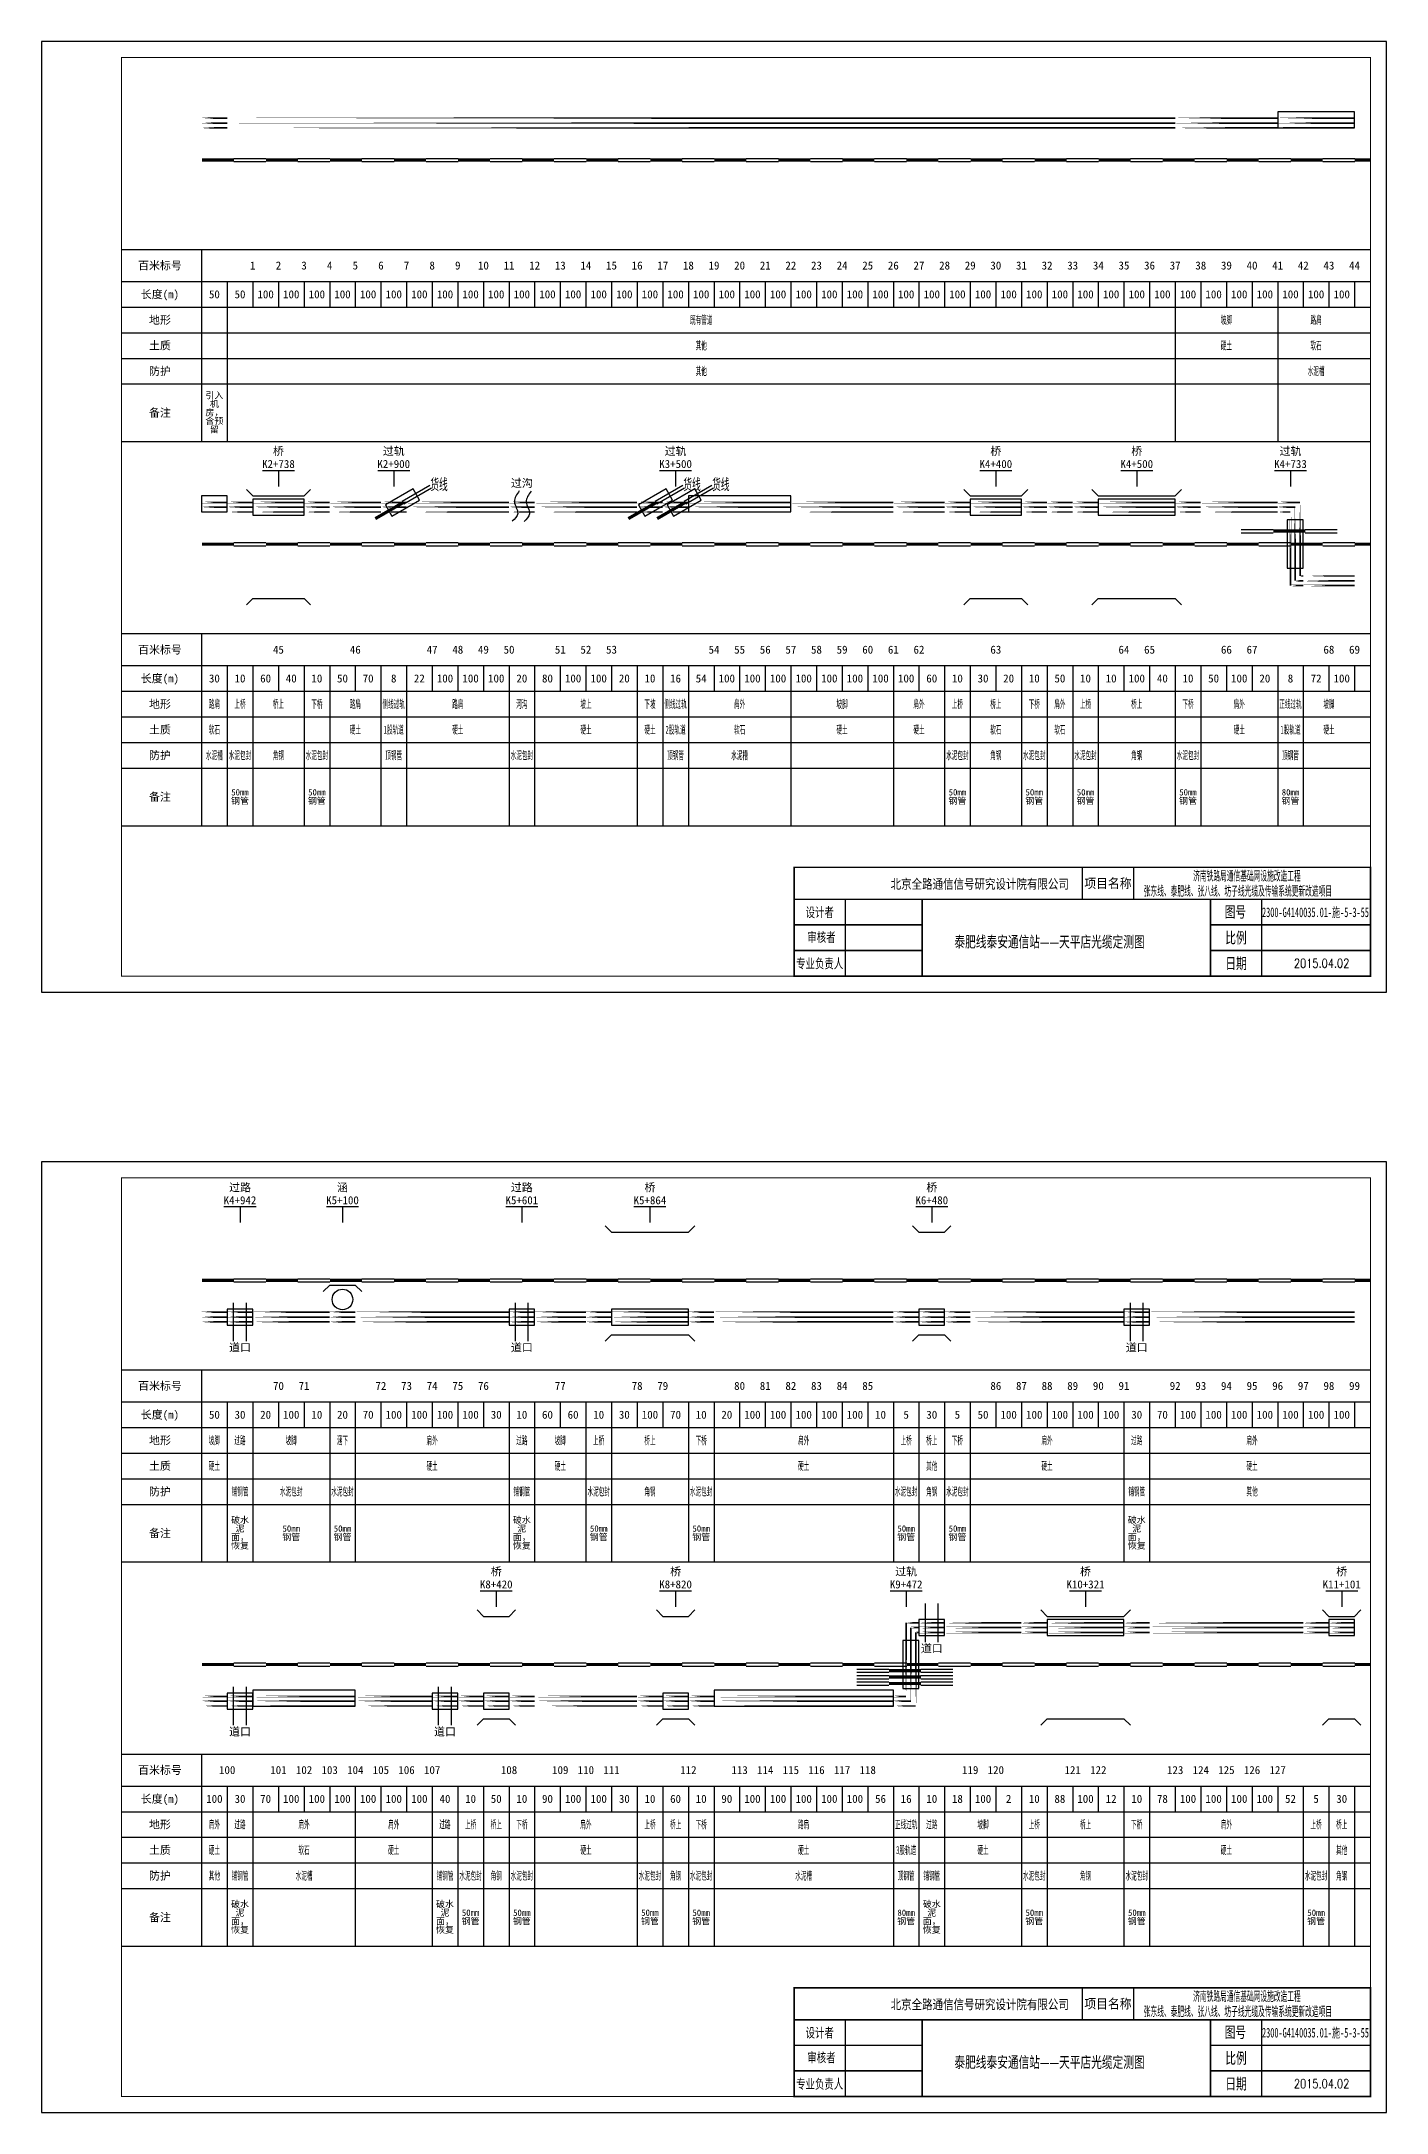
# Model space of a CAD drawing. Header units: millimetres. Extents: x -25 to 395, y -992 to 5.
# Drawn here: x -25 to 395, y -642 to 5 of the extents above; entities that cross this region are included whole.
import ezdxf
from ezdxf.enums import TextEntityAlignment as Align

# ---------------------------------------------------------------- set-up
doc = ezdxf.new("R2010")
doc.units = ezdxf.units.MM
doc.layers.add('TABLE', color=7, linetype='Continuous')
doc.styles.add('H', font='SimSun.ttf', dxfattribs={"width": 0.9, "height": 300})
doc.styles.add('ROMANC', font='romanc.shx', dxfattribs={"width": 0.8, "bigfont": 'hztxt.shx'})
doc.styles.add('RT_TABLE', font='ROMANS.shx', dxfattribs={"width": 0.5, "bigfont": 'HZFS1.shx'})
doc.styles.get("Standard").update_dxf_attribs({"font": 'NSimSun.ttf'})
doc.styles.add('宋体', font='SimSun.ttf')

# ---------------------------------------------------------------- blocks, each defined once
blk = doc.blocks.new('railway')
at = {"layer": 'TABLE'}
for p, q in [((10.09, 0.47), (20.09, 0.47)), ((30.09, 0.47), (40.09, 0.47)), ((50.09, 0.47), (60.09, 0.47)), ((70.09, 0.47), (80.09, 0.47)), ((90.09, 0.47), (100.09, 0.47)), ((110.09, 0.47), (120.09, 0.47)), ((130.09, 0.47), (140.09, 0.47)), ((150.09, 0.47), (160.09, 0.47)), ((170.09, 0.47), (180.09, 0.47)), ((190.09, 0.47), (200.09, 0.47)), ((210.09, 0.47), (220.09, 0.47)), ((230.09, 0.47), (240.09, 0.47)), ((250.09, 0.47), (260.09, 0.47)), ((270.09, 0.47), (280.09, 0.47)), ((290.09, 0.47), (300.09, 0.47)), ((310.09, 0.47), (320.09, 0.47)), ((330.09, 0.47), (340.09, 0.47)), ((350.09, 0.47), (360.09, 0.47)), ((10.09, -0.53), (20.09, -0.53)), ((30.09, -0.53), (40.09, -0.53)), ((50.09, -0.53), (60.09, -0.53)), ((70.09, -0.53), (80.09, -0.53)), ((90.09, -0.53), (100.09, -0.53)), ((110.09, -0.53), (120.09, -0.53)), ((130.09, -0.53), (140.09, -0.53)), ((150.09, -0.53), (160.09, -0.53)), ((170.09, -0.53), (180.09, -0.53)), ((190.09, -0.53), (200.09, -0.53)), ((210.09, -0.53), (220.09, -0.53)), ((230.09, -0.53), (240.09, -0.53)), ((250.09, -0.53), (260.09, -0.53)), ((270.09, -0.53), (280.09, -0.53)), ((290.09, -0.53), (300.09, -0.53)), ((310.09, -0.53), (320.09, -0.53)), ((330.09, -0.53), (340.09, -0.53)), ((350.09, -0.53), (360.09, -0.53))]:
    blk.add_line(p, q, dxfattribs=at)
at = {"layer": 'TABLE', "const_width": 1}
for points in [[(0.09, -0.03), (10.09, -0.03)], [(20.09, -0.03), (30.09, -0.03)], [(40.09, -0.03), (50.09, -0.03)], [(60.09, -0.03), (70.09, -0.03)], [(80.09, -0.03), (90.09, -0.03)], [(100.09, -0.03), (110.09, -0.03)], [(120.09, -0.03), (130.09, -0.03)], [(140.09, -0.03), (150.09, -0.03)], [(160.09, -0.03), (170.09, -0.03)], [(180.09, -0.03), (190.09, -0.03)], [(200.09, -0.03), (210.09, -0.03)], [(220.09, -0.03), (230.09, -0.03)], [(240.09, -0.03), (250.09, -0.03)], [(260.09, -0.03), (270.09, -0.03)], [(280.09, -0.03), (290.09, -0.03)], [(300.09, -0.03), (310.09, -0.03)], [(320.09, -0.03), (330.09, -0.03)], [(340.09, -0.03), (350.09, -0.03)], [(360.09, -0.03), (365.09, -0.03)]]:
    blk.add_lwpolyline(points, dxfattribs=at)
blk = doc.blocks.new('my_sign')
for p, q in [((27.33, 16.56), (27.33, 6.56)), ((43.33, 16.56), (43.33, 6.56)), ((43.33, 16.56), (43.33, 6.56)), ((-22.67, 6.56), (-62.67, 6.56)), ((117.33, 6.56), (-62.67, 6.56)), ((-62.67, 6.56), (-62.67, -17.44)), ((-22.67, 6.56), (-62.67, 6.56)), ((67.33, 6.56), (67.33, -17.44)), ((117.33, 6.56), (117.33, -17.44)), ((117.33, -17.44), (-62.67, -17.44))]:
    blk.add_line(p, q)
at = {"const_width": 0.5}
for points in [[(-62.67, 16.56), (117.33, 16.56), (117.33, 6.56), (-62.67, 6.56)], [(-62.67, 6.56), (117.33, 6.56), (117.33, -17.44), (-62.67, -17.44)]]:
    blk.add_lwpolyline(points, close=True, dxfattribs=at)
for points in [[(-46.67, 6.56), (-46.67, -17.44)], [(-22.67, 6.56), (-22.67, -17.44)], [(-22.67, 6.56), (-22.67, -17.44)], [(67.33, 6.56), (67.33, -17.44)], [(67.33, 6.56), (117.33, 6.56)], [(67.33, 6.56), (117.33, 6.56)], [(83.33, 6.56), (83.33, -17.44)], [(117.33, 6.56), (117.33, -17.44)], [(-62.67, -1.44), (-22.67, -1.44)], [(67.33, -1.44), (117.33, -1.44)], [(-62.67, -9.44), (-22.67, -9.44)], [(67.33, -9.44), (117.33, -9.44)], [(-62.67, -17.44), (117.33, -17.44)], [(-62.67, -17.44), (13.33, -17.44)], [(-62.67, -17.44), (117.33, -17.44)]]:
    blk.add_lwpolyline(points, dxfattribs=at)
for s, height, style, width, p in [('北京全路通信信号研究设计院有限公司', 3, 'H', 0.8, (-4.69, 11.36)), ('项目名称', 3, 'H', 0.9, (35.33, 11.56)), ('图号', 3.5, '宋体', 0.7, (75.13, 2.66)), ('比例', 3.5, '宋体', 0.7, (75.33, -5.44)), ('日期', 3.5, '宋体', 0.7, (75.33, -13.44))]:
    blk.add_text(s, height=height, dxfattribs=dict(style=style, width=width)).set_placement(p, align=Align.MIDDLE_CENTER)
at = {"style": '宋体', "width": 0.7}
for s, p in [('设计者', (-54.67, 2.56)), ('审核者', (-54.12, -5.17)), ('专业负责人', (-54.67, -13.44))]:
    blk.add_text(s, height=3, dxfattribs=at).set_placement(p, align=Align.MIDDLE)
at = {"width": 0.5}
blk.add_attdef('PROGRAM_NAME_001', text='', height=3, dxfattribs=at).set_placement((78.74, 13.98), align=Align.MIDDLE)
blk.add_attdef('PROGRAM_NAME2_001', (46.52, 7.7), '', height=3, dxfattribs=at)
at = {"color": 0, "width": 0.6}
blk.add_attdef('TUHAO_001', (83.45, 1.01), '', height=3, dxfattribs=at)
at = {"style": '宋体', "width": 0.7}
blk.add_attdef('TUNAME_001', text='', height=3.5, dxfattribs=at).set_placement((17.1, -6.69), align=Align.MIDDLE_CENTER)
at = {"style": 'ROMANC', "width": 0.8}
blk.add_attdef('RIQI_001', (93.41, -14.81), '', height=2.8, dxfattribs=at)
blk = doc.blocks.new('cxguogui')
at = {"layer": 'TABLE'}
for p, q in [((2.66, 1.87), (11.32, 6.87)), ((3.16, 1), (11.82, 6))]:
    blk.add_line(p, q, dxfattribs=at)
at = {"layer": 'TABLE', "const_width": 1}
blk.add_lwpolyline([(-5.75, -3.57), (2.91, 1.43)], dxfattribs=at)
at = {"layer": 'TABLE'}
blk.add_lwpolyline([(-0.62, -2.77), (8.04, 2.23), (6.04, 5.69), (-2.62, 0.69)], close=True, dxfattribs=at)
at = {"layer": 'TABLE', "insert": (14.15, 6.98), "char_height": 4, "width": 10, "attachment_point": 5, "style": 'RT_TABLE'}
blk.add_mtext('货线', dxfattribs=at)
blk = doc.blocks.new('guogou')
at = {"color": 0}
for points in [[(-0.79, 5.11), (-2.32, 1.71), (-1.3, -1.95), (-3, -4.41)], [(2.92, 5.01), (1.38, 1.62), (2.4, -2.04), (0.7, -4.5)]]:
    blk.add_spline(points, degree=3, dxfattribs=at)
blk = doc.blocks.new('zxguogui')
at = {"layer": 'TABLE'}
for p, q in [((-15.4, 0.54), (-5.4, 0.54)), ((4.6, 0.54), (14.6, 0.54)), ((-15.4, -0.46), (-5.4, -0.46)), ((4.6, -0.46), (14.6, -0.46))]:
    blk.add_line(p, q, dxfattribs=at)
at = {"layer": 'TABLE', "const_width": 1}
blk.add_lwpolyline([(-5.4, 0.04), (4.6, 0.04)], dxfattribs=at)

msp = doc.modelspace()

# ---------------------------------------------------------------- linework, layer by layer
for p, q in [((0, -60), (390, -60)), ((25, -60), (25, -120)), ((0, -70), (390, -70)), ((33, -70), (33, -120)), ((41, -70), (41, -78)), ((49, -70), (49, -78)), ((57, -70), (57, -78)), ((65, -70), (65, -78)), ((73, -70), (73, -78)), ((81, -70), (81, -78)), ((89, -70), (89, -78)), ((97, -70), (97, -78)), ((105, -70), (105, -78)), ((113, -70), (113, -78)), ((121, -70), (121, -78)), ((129, -70), (129, -78)), ((137, -70), (137, -78)), ((145, -70), (145, -78)), ((153, -70), (153, -78)), ((161, -70), (161, -78)), ((169, -70), (169, -78)), ((177, -70), (177, -78)), ((185, -70), (185, -78)), ((193, -70), (193, -78)), ((201, -70), (201, -78)), ((209, -70), (209, -78)), ((217, -70), (217, -78)), ((225, -70), (225, -78)), ((233, -70), (233, -78)), ((241, -70), (241, -78)), ((249, -70), (249, -78)), ((257, -70), (257, -78)), ((265, -70), (265, -78)), ((273, -70), (273, -78)), ((281, -70), (281, -78)), ((289, -70), (289, -78)), ((297, -70), (297, -78)), ((305, -70), (305, -78)), ((313, -70), (313, -78)), ((321, -70), (321, -78)), ((329, -70), (329, -78)), ((329, -70), (329, -120)), ((337, -70), (337, -78)), ((345, -70), (345, -78)), ((353, -70), (353, -78)), ((361, -70), (361, -78)), ((361, -70), (361, -120)), ((369, -70), (369, -78)), ((377, -70), (377, -78)), ((385, -70), (385, -78)), ((0, -78), (390, -78)), ((0, -86), (390, -86)), ((0, -94), (390, -94)), ((0, -102), (390, -102)), ((0, -120), (390, -120)), ((44, -129), (49, -129)), ((49, -129), (49, -134)), ((49, -129), (54, -129)), ((80, -129), (85, -129)), ((85, -129), (85, -134)), ((85, -129), (90, -129)), ((168, -129), (173, -129)), ((173, -129), (173, -134)), ((173, -129), (178, -129)), ((268, -129), (273, -129)), ((273, -129), (273, -134)), ((273, -129), (278, -129)), ((312, -129), (317, -129)), ((317, -129), (317, -134)), ((317, -129), (322, -129)), ((360, -129), (365, -129)), ((365, -129), (365, -134)), ((365, -129), (370, -129)), ((39, -135), (41, -137)), ((57, -137), (59, -135)), ((263, -135), (265, -137)), ((281, -137), (283, -135)), ((303, -135), (305, -137)), ((329, -137), (331, -135)), ((41, -137), (57, -137)), ((265, -137), (281, -137)), ((305, -137), (329, -137)), ((39, -171), (41, -169)), ((41, -169), (57, -169)), ((57, -169), (59, -171)), ((263, -171), (265, -169)), ((265, -169), (281, -169)), ((281, -169), (283, -171)), ((303, -171), (305, -169)), ((305, -169), (329, -169)), ((329, -169), (331, -171)), ((0, -180), (390, -180)), ((25, -180), (25, -240)), ((0, -190), (390, -190)), ((33, -190), (33, -240)), ((41, -190), (41, -240)), ((49, -190), (49, -198)), ((57, -190), (57, -240)), ((65, -190), (65, -240)), ((73, -190), (73, -198)), ((81, -190), (81, -240)), ((89, -190), (89, -240)), ((97, -190), (97, -198)), ((105, -190), (105, -198)), ((113, -190), (113, -198)), ((121, -190), (121, -198)), ((121, -190), (121, -240)), ((129, -190), (129, -240)), ((137, -190), (137, -198)), ((145, -190), (145, -198)), ((153, -190), (153, -198)), ((161, -190), (161, -240)), ((169, -190), (169, -240)), ((177, -190), (177, -240)), ((185, -190), (185, -198)), ((193, -190), (193, -198)), ((201, -190), (201, -198)), ((209, -190), (209, -198)), ((209, -190), (209, -240)), ((217, -190), (217, -198)), ((225, -190), (225, -198)), ((233, -190), (233, -198)), ((241, -190), (241, -198)), ((241, -190), (241, -240)), ((249, -190), (249, -198)), ((257, -190), (257, -240)), ((265, -190), (265, -240)), ((273, -190), (273, -198)), ((281, -190), (281, -240)), ((289, -190), (289, -240)), ((297, -190), (297, -240)), ((305, -190), (305, -240)), ((313, -190), (313, -198)), ((321, -190), (321, -198)), ((329, -190), (329, -240)), ((337, -190), (337, -240)), ((345, -190), (345, -198)), ((353, -190), (353, -198)), ((361, -190), (361, -240)), ((369, -190), (369, -240)), ((377, -190), (377, -198)), ((385, -190), (385, -198)), ((0, -198), (390, -198)), ((0, -206), (390, -206)), ((0, -214), (390, -214)), ((0, -222), (390, -222)), ((0, -240), (390, -240)), ((32, -359), (37, -359)), ((37, -359), (37, -364)), ((37, -359), (42, -359)), ((64, -359), (69, -359)), ((69, -359), (69, -364)), ((69, -359), (74, -359)), ((120, -359), (125, -359)), ((125, -359), (125, -364)), ((125, -359), (130, -359)), ((160, -359), (165, -359)), ((165, -359), (165, -364)), ((165, -359), (170, -359)), ((248, -359), (253, -359)), ((253, -359), (253, -364)), ((253, -359), (258, -359)), ((151, -365), (153, -367)), ((153, -367), (177, -367)), ((177, -367), (179, -365)), ((247, -365), (249, -367)), ((249, -367), (257, -367)), ((257, -367), (259, -365)), ((63, -385.5), (65, -383.5)), ((65, -383.5), (73, -383.5)), ((73, -383.5), (75, -385.5)), ((35, -401), (35, -389)), ((39, -401), (39, -389)), ((123, -401), (123, -389)), ((127, -401), (127, -389)), ((315, -401), (315, -389)), ((319, -401), (319, -389)), ((151, -401), (153, -399)), ((153, -399), (177, -399)), ((177, -399), (179, -401)), ((247, -401), (249, -399)), ((249, -399), (257, -399)), ((257, -399), (259, -401)), ((0, -410), (390, -410)), ((25, -410), (25, -470)), ((0, -420), (390, -420)), ((33, -420), (33, -470)), ((41, -420), (41, -470)), ((49, -420), (49, -428)), ((57, -420), (57, -428)), ((65, -420), (65, -470)), ((73, -420), (73, -470)), ((81, -420), (81, -428)), ((89, -420), (89, -428)), ((97, -420), (97, -428)), ((105, -420), (105, -428)), ((113, -420), (113, -428)), ((121, -420), (121, -470)), ((129, -420), (129, -470)), ((137, -420), (137, -428)), ((145, -420), (145, -470)), ((153, -420), (153, -470)), ((161, -420), (161, -428)), ((169, -420), (169, -428)), ((177, -420), (177, -470)), ((185, -420), (185, -470)), ((193, -420), (193, -428)), ((201, -420), (201, -428)), ((209, -420), (209, -428)), ((217, -420), (217, -428)), ((225, -420), (225, -428)), ((233, -420), (233, -428)), ((241, -420), (241, -470)), ((249, -420), (249, -470)), ((257, -420), (257, -470)), ((265, -420), (265, -470)), ((273, -420), (273, -428)), ((281, -420), (281, -428)), ((289, -420), (289, -428)), ((297, -420), (297, -428)), ((305, -420), (305, -428)), ((313, -420), (313, -428)), ((313, -420), (313, -470)), ((321, -420), (321, -470)), ((329, -420), (329, -428)), ((337, -420), (337, -428)), ((345, -420), (345, -428)), ((353, -420), (353, -428)), ((361, -420), (361, -428)), ((369, -420), (369, -428)), ((377, -420), (377, -428)), ((385, -420), (385, -428)), ((0, -428), (390, -428)), ((0, -436), (390, -436)), ((0, -444), (390, -444)), ((0, -452), (390, -452)), ((0, -470), (390, -470)), ((111, -485), (113, -487)), ((112, -479), (117, -479)), ((117, -479), (117, -484)), ((117, -479), (122, -479)), ((121, -487), (123, -485)), ((167, -485), (169, -487)), ((168, -479), (173, -479)), ((173, -479), (173, -484)), ((173, -479), (178, -479)), ((177, -487), (179, -485)), ((240, -479), (245, -479)), ((245, -479), (245, -484)), ((245, -479), (250, -479)), ((251, -495), (251, -483)), ((255, -495), (255, -483)), ((287, -485), (289, -487)), ((296, -479), (301, -479)), ((301, -479), (301, -484)), ((301, -479), (306, -479)), ((313, -487), (315, -485)), ((375, -485), (377, -487)), ((376, -479), (381, -479)), ((381, -479), (381, -484)), ((381, -479), (386, -479)), ((385, -487), (387, -485)), ((113, -487), (121, -487)), ((169, -487), (177, -487)), ((289, -487), (313, -487)), ((377, -487), (385, -487)), ((35, -521), (35, -509)), ((39, -521), (39, -509)), ((99, -521), (99, -509)), ((103, -521), (103, -509)), ((111, -521), (113, -519)), ((113, -519), (121, -519)), ((121, -519), (123, -521)), ((167, -521), (169, -519)), ((169, -519), (177, -519)), ((177, -519), (179, -521)), ((287, -521), (289, -519)), ((289, -519), (313, -519)), ((313, -519), (315, -521)), ((375, -521), (377, -519)), ((377, -519), (385, -519)), ((385, -519), (387, -521)), ((0, -530), (390, -530)), ((25, -530), (25, -590)), ((0, -540), (390, -540)), ((33, -540), (33, -548)), ((33, -540), (33, -590)), ((41, -540), (41, -590)), ((49, -540), (49, -548)), ((57, -540), (57, -548)), ((65, -540), (65, -548)), ((73, -540), (73, -548)), ((73, -540), (73, -590)), ((81, -540), (81, -548)), ((89, -540), (89, -548)), ((97, -540), (97, -548)), ((97, -540), (97, -590)), ((105, -540), (105, -590)), ((113, -540), (113, -590)), ((121, -540), (121, -548)), ((121, -540), (121, -590)), ((129, -540), (129, -590)), ((137, -540), (137, -548)), ((145, -540), (145, -548)), ((153, -540), (153, -548)), ((161, -540), (161, -590)), ((169, -540), (169, -590)), ((177, -540), (177, -548)), ((177, -540), (177, -590)), ((185, -540), (185, -590)), ((193, -540), (193, -548)), ((201, -540), (201, -548)), ((209, -540), (209, -548)), ((217, -540), (217, -548)), ((225, -540), (225, -548)), ((233, -540), (233, -548)), ((241, -540), (241, -590)), ((249, -540), (249, -590)), ((257, -540), (257, -590)), ((265, -540), (265, -548)), ((273, -540), (273, -548)), ((281, -540), (281, -590)), ((289, -540), (289, -590)), ((297, -540), (297, -548)), ((305, -540), (305, -548)), ((313, -540), (313, -590)), ((321, -540), (321, -590)), ((329, -540), (329, -548)), ((337, -540), (337, -548)), ((345, -540), (345, -548)), ((353, -540), (353, -548)), ((361, -540), (361, -548)), ((369, -540), (369, -590)), ((377, -540), (377, -590)), ((385, -540), (385, -590)), ((0, -548), (390, -548)), ((0, -556), (390, -556)), ((0, -564), (390, -564)), ((0, -572), (390, -572)), ((0, -590), (390, -590))]:
    msp.add_line(p, q)
for points in [[(-25, -292), (395, -292), (395, 5), (-25, 5)], [(361, -22), (385, -22), (385, -17), (361, -17)], [(25, -142), (33, -142), (33, -137), (25, -137)], [(41, -143), (57, -143), (57, -138), (41, -138)], [(177, -142), (209, -142), (209, -137), (177, -137)], [(265, -143), (281, -143), (281, -138), (265, -138)], [(305, -143), (329, -143), (329, -138), (305, -138)], [(364, -159.5), (369, -159.5), (369, -144.5), (364, -144.5)], [(-25, -642), (395, -642), (395, -345), (-25, -345)], [(33, -396), (41, -396), (41, -391), (33, -391)], [(121, -396), (129, -396), (129, -391), (121, -391)], [(153, -396), (177, -396), (177, -391), (153, -391)], [(249, -396), (257, -396), (257, -391), (249, -391)], [(313, -396), (321, -396), (321, -391), (313, -391)], [(249, -493), (257, -493), (257, -488), (249, -488)], [(289, -493), (313, -493), (313, -488), (289, -488)], [(377, -493), (385, -493), (385, -488), (377, -488)], [(244, -509.5), (249, -509.5), (249, -494.5), (244, -494.5)], [(33, -516), (41, -516), (41, -511), (33, -511)], [(41, -515), (73, -515), (73, -510), (41, -510)], [(97, -516), (105, -516), (105, -511), (97, -511)], [(113, -516), (121, -516), (121, -511), (113, -511)], [(169, -516), (177, -516), (177, -511), (169, -511)], [(185, -515), (241, -515), (241, -510), (185, -510)]]:
    msp.add_lwpolyline(points, close=True)
for points in [[(0, -287, 0.3, 0.3, 0), (390, -287, 0.3, 0.3, 0), (390, 0, 0.3, 0.3, 0), (0, 0, 0.3, 0.3, 0)], [(25, -19, 0.5, 0.5, 0), (33, -19, 0.5, 0.5, 0)], [(33, -19, 0.5, 0.5, 0), (329, -19, 0.5, 0.5, 0)], [(329, -19, 0.5, 0.5, 0), (361, -19, 0.5, 0.5, 0)], [(361, -19, 0.5, 0.5, 0), (385, -19, 0.5, 0.5, 0)], [(25, -20.5, 0.5, 0.5, 0), (33, -20.5, 0.5, 0.5, 0)], [(25, -22, 0.5, 0.5, 0), (33, -22, 0.5, 0.5, 0)], [(33, -20.5, 0.5, 0.5, 0), (329, -20.5, 0.5, 0.5, 0)], [(33, -22, 0.5, 0.5, 0), (329, -22, 0.5, 0.5, 0)], [(329, -20.5, 0.5, 0.5, 0), (361, -20.5, 0.5, 0.5, 0)], [(329, -22, 0.5, 0.5, 0), (361, -22, 0.5, 0.5, 0)], [(361, -20.5, 0.5, 0.5, 0), (385, -20.5, 0.5, 0.5, 0)], [(361, -22, 0.5, 0.5, 0), (385, -22, 0.5, 0.5, 0)], [(25, -139, 0.5, 0.5, 0), (33, -139, 0.5, 0.5, 0)], [(25, -140.5, 0.5, 0.5, 0), (33, -140.5, 0.5, 0.5, 0)], [(25, -142, 0.5, 0.5, 0), (33, -142, 0.5, 0.5, 0)], [(33, -139, 0.5, 0.5, 0), (41, -139, 0.5, 0.5, 0)], [(33, -140.5, 0.5, 0.5, 0), (41, -140.5, 0.5, 0.5, 0)], [(33, -142, 0.5, 0.5, 0), (41, -142, 0.5, 0.5, 0)], [(41, -139, 0.5, 0.5, 0), (57, -139, 0.5, 0.5, 0)], [(41, -140.5, 0.5, 0.5, 0), (57, -140.5, 0.5, 0.5, 0)], [(41, -142, 0.5, 0.5, 0), (57, -142, 0.5, 0.5, 0)], [(57, -139, 0.5, 0.5, 0), (65, -139, 0.5, 0.5, 0)], [(57, -140.5, 0.5, 0.5, 0), (65, -140.5, 0.5, 0.5, 0)], [(57, -142, 0.5, 0.5, 0), (65, -142, 0.5, 0.5, 0)], [(65, -139, 0.5, 0.5, 0), (81, -139, 0.5, 0.5, 0)], [(65, -140.5, 0.5, 0.5, 0), (81, -140.5, 0.5, 0.5, 0)], [(65, -142, 0.5, 0.5, 0), (81, -142, 0.5, 0.5, 0)], [(81, -139, 0.5, 0.5, 0), (89, -139, 0.5, 0.5, 0)], [(81, -140.5, 0.5, 0.5, 0), (89, -140.5, 0.5, 0.5, 0)], [(81, -142, 0.5, 0.5, 0), (89, -142, 0.5, 0.5, 0)], [(89, -139, 0.5, 0.5, 0), (121, -139, 0.5, 0.5, 0)], [(89, -140.5, 0.5, 0.5, 0), (121, -140.5, 0.5, 0.5, 0)], [(89, -142, 0.5, 0.5, 0), (121, -142, 0.5, 0.5, 0)], [(121, -139, 0.5, 0.5, 0), (129, -139, 0.5, 0.5, 0)], [(121, -140.5, 0.5, 0.5, 0), (129, -140.5, 0.5, 0.5, 0)], [(121, -142, 0.5, 0.5, 0), (129, -142, 0.5, 0.5, 0)], [(129, -139, 0.5, 0.5, 0), (161, -139, 0.5, 0.5, 0)], [(129, -140.5, 0.5, 0.5, 0), (161, -140.5, 0.5, 0.5, 0)], [(129, -142, 0.5, 0.5, 0), (161, -142, 0.5, 0.5, 0)], [(161, -139, 0.5, 0.5, 0), (169, -139, 0.5, 0.5, 0)], [(161, -140.5, 0.5, 0.5, 0), (169, -140.5, 0.5, 0.5, 0)], [(161, -142, 0.5, 0.5, 0), (169, -142, 0.5, 0.5, 0)], [(169, -139, 0.5, 0.5, 0), (177, -139, 0.5, 0.5, 0)], [(169, -140.5, 0.5, 0.5, 0), (177, -140.5, 0.5, 0.5, 0)], [(169, -142, 0.5, 0.5, 0), (177, -142, 0.5, 0.5, 0)], [(177, -139, 0.5, 0.5, 0), (209, -139, 0.5, 0.5, 0)], [(177, -140.5, 0.5, 0.5, 0), (209, -140.5, 0.5, 0.5, 0)], [(177, -142, 0.5, 0.5, 0), (209, -142, 0.5, 0.5, 0)], [(209, -139, 0.5, 0.5, 0), (241, -139, 0.5, 0.5, 0)], [(209, -140.5, 0.5, 0.5, 0), (241, -140.5, 0.5, 0.5, 0)], [(209, -142, 0.5, 0.5, 0), (241, -142, 0.5, 0.5, 0)], [(241, -139, 0.5, 0.5, 0), (257, -139, 0.5, 0.5, 0)], [(241, -140.5, 0.5, 0.5, 0), (257, -140.5, 0.5, 0.5, 0)], [(241, -142, 0.5, 0.5, 0), (257, -142, 0.5, 0.5, 0)], [(257, -139, 0.5, 0.5, 0), (265, -139, 0.5, 0.5, 0)], [(257, -140.5, 0.5, 0.5, 0), (265, -140.5, 0.5, 0.5, 0)], [(257, -142, 0.5, 0.5, 0), (265, -142, 0.5, 0.5, 0)], [(265, -139, 0.5, 0.5, 0), (281, -139, 0.5, 0.5, 0)], [(265, -140.5, 0.5, 0.5, 0), (281, -140.5, 0.5, 0.5, 0)], [(265, -142, 0.5, 0.5, 0), (281, -142, 0.5, 0.5, 0)], [(281, -139, 0.5, 0.5, 0), (289, -139, 0.5, 0.5, 0)], [(281, -140.5, 0.5, 0.5, 0), (289, -140.5, 0.5, 0.5, 0)], [(281, -142, 0.5, 0.5, 0), (289, -142, 0.5, 0.5, 0)], [(289, -139, 0.5, 0.5, 0), (297, -139, 0.5, 0.5, 0)], [(289, -140.5, 0.5, 0.5, 0), (297, -140.5, 0.5, 0.5, 0)], [(289, -142, 0.5, 0.5, 0), (297, -142, 0.5, 0.5, 0)], [(297, -139, 0.5, 0.5, 0), (305, -139, 0.5, 0.5, 0)], [(297, -140.5, 0.5, 0.5, 0), (305, -140.5, 0.5, 0.5, 0)], [(297, -142, 0.5, 0.5, 0), (305, -142, 0.5, 0.5, 0)], [(305, -139, 0.5, 0.5, 0), (329, -139, 0.5, 0.5, 0)], [(305, -140.5, 0.5, 0.5, 0), (329, -140.5, 0.5, 0.5, 0)], [(305, -142, 0.5, 0.5, 0), (329, -142, 0.5, 0.5, 0)], [(329, -139, 0.5, 0.5, 0), (337, -139, 0.5, 0.5, 0)], [(329, -140.5, 0.5, 0.5, 0), (337, -140.5, 0.5, 0.5, 0)], [(329, -142, 0.5, 0.5, 0), (337, -142, 0.5, 0.5, 0)], [(337, -139, 0.5, 0.5, 0), (361, -139, 0.5, 0.5, 0)], [(337, -140.5, 0.5, 0.5, 0), (361, -140.5, 0.5, 0.5, 0)], [(337, -142, 0.5, 0.5, 0), (361, -142, 0.5, 0.5, 0)], [(361, -139, 0.5, 0.5, 0), (368, -139, 0.5, 0.5, 0)], [(361, -140.5, 0.5, 0.5, 0), (366.5, -140.5, 0.5, 0.5, 0)], [(361, -142, 0.5, 0.5, 0), (365, -142, 0.5, 0.5, 0)], [(365, -142, 0.5, 0.5, 0), (365, -165, 0.5, 0.5, 0)], [(366.5, -140.5, 0.5, 0.5, 0), (366.5, -163.5, 0.5, 0.5, 0)], [(368, -139, 0.5, 0.5, 0), (368, -162, 0.5, 0.5, 0)], [(368, -162, 0.5, 0.5, 0), (369, -162, 0.5, 0.5, 0)], [(369, -162, 0.5, 0.5, 0), (385, -162, 0.5, 0.5, 0)], [(365, -165, 0.5, 0.5, 0), (369, -165, 0.5, 0.5, 0)], [(366.5, -163.5, 0.5, 0.5, 0), (369, -163.5, 0.5, 0.5, 0)], [(369, -163.5, 0.5, 0.5, 0), (385, -163.5, 0.5, 0.5, 0)], [(369, -165, 0.5, 0.5, 0), (385, -165, 0.5, 0.5, 0)], [(0, -637, 0.3, 0.3, 0), (390, -637, 0.3, 0.3, 0), (390, -350, 0.3, 0.3, 0), (0, -350, 0.3, 0.3, 0)], [(25, -392, 0.5, 0.5, 0), (33, -392, 0.5, 0.5, 0)], [(25, -393.5, 0.5, 0.5, 0), (33, -393.5, 0.5, 0.5, 0)], [(33, -392, 0.5, 0.5, 0), (41, -392, 0.5, 0.5, 0)], [(33, -393.5, 0.5, 0.5, 0), (41, -393.5, 0.5, 0.5, 0)], [(41, -392, 0.5, 0.5, 0), (65, -392, 0.5, 0.5, 0)], [(41, -393.5, 0.5, 0.5, 0), (65, -393.5, 0.5, 0.5, 0)], [(65, -392, 0.5, 0.5, 0), (73, -392, 0.5, 0.5, 0)], [(65, -393.5, 0.5, 0.5, 0), (73, -393.5, 0.5, 0.5, 0)], [(73, -392, 0.5, 0.5, 0), (121, -392, 0.5, 0.5, 0)], [(73, -393.5, 0.5, 0.5, 0), (121, -393.5, 0.5, 0.5, 0)], [(121, -392, 0.5, 0.5, 0), (129, -392, 0.5, 0.5, 0)], [(121, -393.5, 0.5, 0.5, 0), (129, -393.5, 0.5, 0.5, 0)], [(129, -392, 0.5, 0.5, 0), (145, -392, 0.5, 0.5, 0)], [(129, -393.5, 0.5, 0.5, 0), (145, -393.5, 0.5, 0.5, 0)], [(145, -392, 0.5, 0.5, 0), (153, -392, 0.5, 0.5, 0)], [(145, -393.5, 0.5, 0.5, 0), (153, -393.5, 0.5, 0.5, 0)], [(153, -392, 0.5, 0.5, 0), (177, -392, 0.5, 0.5, 0)], [(153, -393.5, 0.5, 0.5, 0), (177, -393.5, 0.5, 0.5, 0)], [(177, -392, 0.5, 0.5, 0), (185, -392, 0.5, 0.5, 0)], [(177, -393.5, 0.5, 0.5, 0), (185, -393.5, 0.5, 0.5, 0)], [(185, -392, 0.5, 0.5, 0), (241, -392, 0.5, 0.5, 0)], [(185, -393.5, 0.5, 0.5, 0), (241, -393.5, 0.5, 0.5, 0)], [(241, -392, 0.5, 0.5, 0), (249, -392, 0.5, 0.5, 0)], [(241, -393.5, 0.5, 0.5, 0), (249, -393.5, 0.5, 0.5, 0)], [(249, -392, 0.5, 0.5, 0), (257, -392, 0.5, 0.5, 0)], [(249, -393.5, 0.5, 0.5, 0), (257, -393.5, 0.5, 0.5, 0)], [(257, -392, 0.5, 0.5, 0), (265, -392, 0.5, 0.5, 0)], [(257, -393.5, 0.5, 0.5, 0), (265, -393.5, 0.5, 0.5, 0)], [(265, -392, 0.5, 0.5, 0), (313, -392, 0.5, 0.5, 0)], [(265, -393.5, 0.5, 0.5, 0), (313, -393.5, 0.5, 0.5, 0)], [(313, -392, 0.5, 0.5, 0), (321, -392, 0.5, 0.5, 0)], [(313, -393.5, 0.5, 0.5, 0), (321, -393.5, 0.5, 0.5, 0)], [(321, -392, 0.5, 0.5, 0), (385, -392, 0.5, 0.5, 0)], [(321, -393.5, 0.5, 0.5, 0), (385, -393.5, 0.5, 0.5, 0)], [(25, -395, 0.5, 0.5, 0), (33, -395, 0.5, 0.5, 0)], [(33, -395, 0.5, 0.5, 0), (41, -395, 0.5, 0.5, 0)], [(41, -395, 0.5, 0.5, 0), (65, -395, 0.5, 0.5, 0)], [(65, -395, 0.5, 0.5, 0), (73, -395, 0.5, 0.5, 0)], [(73, -395, 0.5, 0.5, 0), (121, -395, 0.5, 0.5, 0)], [(121, -395, 0.5, 0.5, 0), (129, -395, 0.5, 0.5, 0)], [(129, -395, 0.5, 0.5, 0), (145, -395, 0.5, 0.5, 0)], [(145, -395, 0.5, 0.5, 0), (153, -395, 0.5, 0.5, 0)], [(153, -395, 0.5, 0.5, 0), (177, -395, 0.5, 0.5, 0)], [(177, -395, 0.5, 0.5, 0), (185, -395, 0.5, 0.5, 0)], [(185, -395, 0.5, 0.5, 0), (241, -395, 0.5, 0.5, 0)], [(241, -395, 0.5, 0.5, 0), (249, -395, 0.5, 0.5, 0)], [(249, -395, 0.5, 0.5, 0), (257, -395, 0.5, 0.5, 0)], [(257, -395, 0.5, 0.5, 0), (265, -395, 0.5, 0.5, 0)], [(265, -395, 0.5, 0.5, 0), (313, -395, 0.5, 0.5, 0)], [(313, -395, 0.5, 0.5, 0), (321, -395, 0.5, 0.5, 0)], [(321, -395, 0.5, 0.5, 0), (385, -395, 0.5, 0.5, 0)], [(245, -512, 0.5, 0.5, 0), (245, -489, 0.5, 0.5, 0)], [(245, -489, 0.5, 0.5, 0), (249, -489, 0.5, 0.5, 0)], [(246.5, -513.5, 0.5, 0.5, 0), (246.5, -490.5, 0.5, 0.5, 0)], [(246.5, -490.5, 0.5, 0.5, 0), (249, -490.5, 0.5, 0.5, 0)], [(249, -489, 0.5, 0.5, 0), (257, -489, 0.5, 0.5, 0)], [(249, -490.5, 0.5, 0.5, 0), (257, -490.5, 0.5, 0.5, 0)], [(257, -489, 0.5, 0.5, 0), (281, -489, 0.5, 0.5, 0)], [(257, -490.5, 0.5, 0.5, 0), (281, -490.5, 0.5, 0.5, 0)], [(281, -489, 0.5, 0.5, 0), (289, -489, 0.5, 0.5, 0)], [(281, -490.5, 0.5, 0.5, 0), (289, -490.5, 0.5, 0.5, 0)], [(289, -489, 0.5, 0.5, 0), (313, -489, 0.5, 0.5, 0)], [(289, -490.5, 0.5, 0.5, 0), (313, -490.5, 0.5, 0.5, 0)], [(313, -489, 0.5, 0.5, 0), (321, -489, 0.5, 0.5, 0)], [(313, -490.5, 0.5, 0.5, 0), (321, -490.5, 0.5, 0.5, 0)], [(321, -489, 0.5, 0.5, 0), (369, -489, 0.5, 0.5, 0)], [(321, -490.5, 0.5, 0.5, 0), (369, -490.5, 0.5, 0.5, 0)], [(369, -489, 0.5, 0.5, 0), (377, -489, 0.5, 0.5, 0)], [(369, -490.5, 0.5, 0.5, 0), (377, -490.5, 0.5, 0.5, 0)], [(377, -489, 0.5, 0.5, 0), (385, -489, 0.5, 0.5, 0)], [(377, -490.5, 0.5, 0.5, 0), (385, -490.5, 0.5, 0.5, 0)], [(248, -515, 0.5, 0.5, 0), (248, -492, 0.5, 0.5, 0)], [(248, -492, 0.5, 0.5, 0), (249, -492, 0.5, 0.5, 0)], [(249, -492, 0.5, 0.5, 0), (257, -492, 0.5, 0.5, 0)], [(257, -492, 0.5, 0.5, 0), (281, -492, 0.5, 0.5, 0)], [(281, -492, 0.5, 0.5, 0), (289, -492, 0.5, 0.5, 0)], [(289, -492, 0.5, 0.5, 0), (313, -492, 0.5, 0.5, 0)], [(313, -492, 0.5, 0.5, 0), (321, -492, 0.5, 0.5, 0)], [(321, -492, 0.5, 0.5, 0), (369, -492, 0.5, 0.5, 0)], [(369, -492, 0.5, 0.5, 0), (377, -492, 0.5, 0.5, 0)], [(377, -492, 0.5, 0.5, 0), (385, -492, 0.5, 0.5, 0)], [(25, -512, 0.5, 0.5, 0), (33, -512, 0.5, 0.5, 0)], [(25, -513.5, 0.5, 0.5, 0), (33, -513.5, 0.5, 0.5, 0)], [(25, -515, 0.5, 0.5, 0), (33, -515, 0.5, 0.5, 0)], [(33, -512, 0.5, 0.5, 0), (41, -512, 0.5, 0.5, 0)], [(33, -513.5, 0.5, 0.5, 0), (41, -513.5, 0.5, 0.5, 0)], [(33, -515, 0.5, 0.5, 0), (41, -515, 0.5, 0.5, 0)], [(41, -512, 0.5, 0.5, 0), (73, -512, 0.5, 0.5, 0)], [(41, -513.5, 0.5, 0.5, 0), (73, -513.5, 0.5, 0.5, 0)], [(41, -515, 0.5, 0.5, 0), (73, -515, 0.5, 0.5, 0)], [(73, -512, 0.5, 0.5, 0), (97, -512, 0.5, 0.5, 0)], [(73, -513.5, 0.5, 0.5, 0), (97, -513.5, 0.5, 0.5, 0)], [(73, -515, 0.5, 0.5, 0), (97, -515, 0.5, 0.5, 0)], [(97, -512, 0.5, 0.5, 0), (105, -512, 0.5, 0.5, 0)], [(97, -513.5, 0.5, 0.5, 0), (105, -513.5, 0.5, 0.5, 0)], [(97, -515, 0.5, 0.5, 0), (105, -515, 0.5, 0.5, 0)], [(105, -512, 0.5, 0.5, 0), (113, -512, 0.5, 0.5, 0)], [(105, -513.5, 0.5, 0.5, 0), (113, -513.5, 0.5, 0.5, 0)], [(105, -515, 0.5, 0.5, 0), (113, -515, 0.5, 0.5, 0)], [(113, -512, 0.5, 0.5, 0), (121, -512, 0.5, 0.5, 0)], [(113, -513.5, 0.5, 0.5, 0), (121, -513.5, 0.5, 0.5, 0)], [(113, -515, 0.5, 0.5, 0), (121, -515, 0.5, 0.5, 0)], [(121, -512, 0.5, 0.5, 0), (129, -512, 0.5, 0.5, 0)], [(121, -513.5, 0.5, 0.5, 0), (129, -513.5, 0.5, 0.5, 0)], [(121, -515, 0.5, 0.5, 0), (129, -515, 0.5, 0.5, 0)], [(129, -512, 0.5, 0.5, 0), (161, -512, 0.5, 0.5, 0)], [(129, -513.5, 0.5, 0.5, 0), (161, -513.5, 0.5, 0.5, 0)], [(129, -515, 0.5, 0.5, 0), (161, -515, 0.5, 0.5, 0)], [(161, -512, 0.5, 0.5, 0), (169, -512, 0.5, 0.5, 0)], [(161, -513.5, 0.5, 0.5, 0), (169, -513.5, 0.5, 0.5, 0)], [(161, -515, 0.5, 0.5, 0), (169, -515, 0.5, 0.5, 0)], [(169, -512, 0.5, 0.5, 0), (177, -512, 0.5, 0.5, 0)], [(169, -513.5, 0.5, 0.5, 0), (177, -513.5, 0.5, 0.5, 0)], [(169, -515, 0.5, 0.5, 0), (177, -515, 0.5, 0.5, 0)], [(177, -512, 0.5, 0.5, 0), (185, -512, 0.5, 0.5, 0)], [(177, -513.5, 0.5, 0.5, 0), (185, -513.5, 0.5, 0.5, 0)], [(177, -515, 0.5, 0.5, 0), (185, -515, 0.5, 0.5, 0)], [(185, -512, 0.5, 0.5, 0), (241, -512, 0.5, 0.5, 0)], [(185, -513.5, 0.5, 0.5, 0), (241, -513.5, 0.5, 0.5, 0)], [(185, -515, 0.5, 0.5, 0), (241, -515, 0.5, 0.5, 0)], [(241, -512, 0.5, 0.5, 0), (245, -512, 0.5, 0.5, 0)], [(241, -513.5, 0.5, 0.5, 0), (246.5, -513.5, 0.5, 0.5, 0)], [(241, -515, 0.5, 0.5, 0), (248, -515, 0.5, 0.5, 0)]]:
    msp.add_lwpolyline(points, format="xyseb", close=True)
msp.add_circle((69, -388), 3.22)

# ---------------------------------------------------------------- block references
for name, p in [('railway', (25, -32)), ('cxguogui', (85, -140.5)), ('guogou', (125, -140.5)), ('cxguogui', (164, -140.5)), ('cxguogui', (173, -140.5)), ('zxguogui', (365, -148)), ('railway', (25, -152)), ('railway', (25, -382)), ('railway', (25, -502)), ('zxguogui', (245, -504)), ('zxguogui', (245, -506)), ('zxguogui', (245, -508))]:
    msp.add_blockref(name, p)
ref = msp.add_blockref('my_sign', (272.67, -269.56))
ref.add_attrib('PROGRAM_NAME2_001', '张东线、泰肥线、张八线、坊子线光缆及传输系统更新改造项目', (319.19, -261.86), dxfattribs={"height": 3, "width": 0.5})
ref.add_attrib('PROGRAM_NAME_001', '济南铁路局通信基础网设施改造工程', dxfattribs={"height": 3, "width": 0.5}).set_placement((351.4, -255.57), align=Align.MIDDLE)
ref.add_attrib('TUNAME_001', '泰肥线泰安通信站——天平店光缆定测图', dxfattribs={"height": 3.5, "style": '宋体', "width": 0.7}).set_placement((289.77, -276.25), align=Align.MIDDLE_CENTER)
ref.add_attrib('TUHAO_001', '2300-G4140035.01-施-5-3-55', (356.12, -268.54), dxfattribs={"height": 3, "width": 0.6})
ref.add_attrib('RIQI_001', '2015.04.02', (366.08, -284.37), dxfattribs={"height": 2.8, "style": 'ROMANC', "width": 0.8})
ref = msp.add_blockref('my_sign', (272.67, -619.56))
ref.add_attrib('PROGRAM_NAME2_001', '张东线、泰肥线、张八线、坊子线光缆及传输系统更新改造项目', (319.19, -611.86), dxfattribs={"height": 3, "width": 0.5})
ref.add_attrib('PROGRAM_NAME_001', '济南铁路局通信基础网设施改造工程', dxfattribs={"height": 3, "width": 0.5}).set_placement((351.4, -605.57), align=Align.MIDDLE)
ref.add_attrib('TUNAME_001', '泰肥线泰安通信站——天平店光缆定测图', dxfattribs={"height": 3.5, "style": '宋体', "width": 0.7}).set_placement((289.77, -626.25), align=Align.MIDDLE_CENTER)
ref.add_attrib('TUHAO_001', '2300-G4140035.01-施-5-3-55', (356.12, -618.54), dxfattribs={"height": 3, "width": 0.6})
ref.add_attrib('RIQI_001', '2015.04.02', (366.08, -634.37), dxfattribs={"height": 2.8, "style": 'ROMANC', "width": 0.8})

# ---------------------------------------------------------------- texts
for s, p in [('百米标号', (12, -65)), ('1', (41, -65)), ('2', (49, -65)), ('3', (57, -65)), ('4', (65, -65)), ('5', (73, -65)), ('6', (81, -65)), ('7', (89, -65)), ('8', (97, -65)), ('9', (105, -65)), ('10', (113, -65)), ('11', (121, -65)), ('12', (129, -65)), ('13', (137, -65)), ('14', (145, -65)), ('15', (153, -65)), ('16', (161, -65)), ('17', (169, -65)), ('18', (177, -65)), ('19', (185, -65)), ('20', (193, -65)), ('21', (201, -65)), ('22', (209, -65)), ('23', (217, -65)), ('24', (225, -65)), ('25', (233, -65)), ('26', (241, -65)), ('27', (249, -65)), ('28', (257, -65)), ('29', (265, -65)), ('30', (273, -65)), ('31', (281, -65)), ('32', (289, -65)), ('33', (297, -65)), ('34', (305, -65)), ('35', (313, -65)), ('36', (321, -65)), ('37', (329, -65)), ('38', (337, -65)), ('39', (345, -65)), ('40', (353, -65)), ('41', (361, -65)), ('42', (369, -65)), ('43', (377, -65)), ('44', (385, -65)), ('长度(m)', (12, -74)), ('50', (29, -74)), ('50', (37, -74)), ('100', (45, -74)), ('100', (53, -74)), ('100', (61, -74)), ('100', (69, -74)), ('100', (77, -74)), ('100', (85, -74)), ('100', (93, -74)), ('100', (101, -74)), ('100', (109, -74)), ('100', (117, -74)), ('100', (125, -74)), ('100', (133, -74)), ('100', (141, -74)), ('100', (149, -74)), ('100', (157, -74)), ('100', (165, -74)), ('100', (173, -74)), ('100', (181, -74)), ('100', (189, -74)), ('100', (197, -74)), ('100', (205, -74)), ('100', (213, -74)), ('100', (221, -74)), ('100', (229, -74)), ('100', (237, -74)), ('100', (245, -74)), ('100', (253, -74)), ('100', (261, -74)), ('100', (269, -74)), ('100', (277, -74)), ('100', (285, -74)), ('100', (293, -74)), ('100', (301, -74)), ('100', (309, -74)), ('100', (317, -74)), ('100', (325, -74)), ('100', (333, -74)), ('100', (341, -74)), ('100', (349, -74)), ('100', (357, -74)), ('100', (365, -74)), ('100', (373, -74)), ('100', (381, -74)), ('地形', (12, -82)), ('土质', (12, -90)), ('防护', (12, -98)), ('备注', (12, -111)), ('桥', (49, -123)), ('过轨', (85, -123)), ('过轨', (173, -123)), ('桥', (273, -123)), ('桥', (317, -123)), ('过轨', (365, -123)), ('K2+738', (49, -127)), ('K2+900', (85, -127)), ('K3+500', (173, -127)), ('K4+400', (273, -127)), ('K4+500', (317, -127)), ('K4+733', (365, -127)), ('过沟', (125, -133)), ('百米标号', (12, -185)), ('45', (49, -185)), ('46', (73, -185)), ('47', (97, -185)), ('48', (105, -185)), ('49', (113, -185)), ('50', (121, -185)), ('51', (137, -185)), ('52', (145, -185)), ('53', (153, -185)), ('54', (185, -185)), ('55', (193, -185)), ('56', (201, -185)), ('57', (209, -185)), ('58', (217, -185)), ('59', (225, -185)), ('60', (233, -185)), ('61', (241, -185)), ('62', (249, -185)), ('63', (273, -185)), ('64', (313, -185)), ('65', (321, -185)), ('66', (345, -185)), ('67', (353, -185)), ('68', (377, -185)), ('69', (385, -185)), ('长度(m)', (12, -194)), ('30', (29, -194)), ('10', (37, -194)), ('60', (45, -194)), ('40', (53, -194)), ('10', (61, -194)), ('50', (69, -194)), ('70', (77, -194)), ('8', (85, -194)), ('22', (93, -194)), ('100', (101, -194)), ('100', (109, -194)), ('100', (117, -194)), ('20', (125, -194)), ('80', (133, -194)), ('100', (141, -194)), ('100', (149, -194)), ('20', (157, -194)), ('10', (165, -194)), ('16', (173, -194)), ('54', (181, -194)), ('100', (189, -194)), ('100', (197, -194)), ('100', (205, -194)), ('100', (213, -194)), ('100', (221, -194)), ('100', (229, -194)), ('100', (237, -194)), ('100', (245, -194)), ('60', (253, -194)), ('10', (261, -194)), ('30', (269, -194)), ('20', (277, -194)), ('10', (285, -194)), ('50', (293, -194)), ('10', (301, -194)), ('10', (309, -194)), ('100', (317, -194)), ('40', (325, -194)), ('10', (333, -194)), ('50', (341, -194)), ('100', (349, -194)), ('20', (357, -194)), ('8', (365, -194)), ('72', (373, -194)), ('100', (381, -194)), ('地形', (12, -202)), ('土质', (12, -210)), ('防护', (12, -218)), ('备注', (12, -231)), ('K4+942', (37, -357)), ('过路', (37, -353)), ('K5+100', (69, -357)), ('涵', (69, -353)), ('K5+601', (125, -357)), ('过路', (125, -353)), ('K5+864', (165, -357)), ('桥', (165, -353)), ('K6+480', (253, -357)), ('桥', (253, -353)), ('道口', (37, -403)), ('道口', (125, -403)), ('道口', (317, -403)), ('百米标号', (12, -415)), ('70', (49, -415)), ('71', (57, -415)), ('72', (81, -415)), ('73', (89, -415)), ('74', (97, -415)), ('75', (105, -415)), ('76', (113, -415)), ('77', (137, -415)), ('78', (161, -415)), ('79', (169, -415)), ('80', (193, -415)), ('81', (201, -415)), ('82', (209, -415)), ('83', (217, -415)), ('84', (225, -415)), ('85', (233, -415)), ('86', (273, -415)), ('87', (281, -415)), ('88', (289, -415)), ('89', (297, -415)), ('90', (305, -415)), ('91', (313, -415)), ('92', (329, -415)), ('93', (337, -415)), ('94', (345, -415)), ('95', (353, -415)), ('96', (361, -415)), ('97', (369, -415)), ('98', (377, -415)), ('99', (385, -415)), ('长度(m)', (12, -424)), ('50', (29, -424)), ('30', (37, -424)), ('20', (45, -424)), ('100', (53, -424)), ('10', (61, -424)), ('20', (69, -424)), ('70', (77, -424)), ('100', (85, -424)), ('100', (93, -424)), ('100', (101, -424)), ('100', (109, -424)), ('30', (117, -424)), ('10', (125, -424)), ('60', (133, -424)), ('60', (141, -424)), ('10', (149, -424)), ('30', (157, -424)), ('100', (165, -424)), ('70', (173, -424)), ('10', (181, -424)), ('20', (189, -424)), ('100', (197, -424)), ('100', (205, -424)), ('100', (213, -424)), ('100', (221, -424)), ('100', (229, -424)), ('10', (237, -424)), ('5', (245, -424)), ('30', (253, -424)), ('5', (261, -424)), ('50', (269, -424)), ('100', (277, -424)), ('100', (285, -424)), ('100', (293, -424)), ('100', (301, -424)), ('100', (309, -424)), ('30', (317, -424)), ('70', (325, -424)), ('100', (333, -424)), ('100', (341, -424)), ('100', (349, -424)), ('100', (357, -424)), ('100', (365, -424)), ('100', (373, -424)), ('100', (381, -424)), ('地形', (12, -432)), ('土质', (12, -440)), ('防护', (12, -448)), ('备注', (12, -461)), ('桥', (117, -473)), ('桥', (173, -473)), ('过轨', (245, -473)), ('桥', (301, -473)), ('桥', (381, -473)), ('K8+420', (117, -477)), ('K8+820', (173, -477)), ('K9+472', (245, -477)), ('K10+321', (301, -477)), ('K11+101', (381, -477)), ('道口', (253, -497)), ('道口', (37, -523)), ('道口', (101, -523)), ('百米标号', (12, -535)), ('100', (33, -535)), ('101', (49, -535)), ('102', (57, -535)), ('103', (65, -535)), ('104', (73, -535)), ('105', (81, -535)), ('106', (89, -535)), ('107', (97, -535)), ('108', (121, -535)), ('109', (137, -535)), ('110', (145, -535)), ('111', (153, -535)), ('112', (177, -535)), ('113', (193, -535)), ('114', (201, -535)), ('115', (209, -535)), ('116', (217, -535)), ('117', (225, -535)), ('118', (233, -535)), ('119', (265, -535)), ('120', (273, -535)), ('121', (297, -535)), ('122', (305, -535)), ('123', (329, -535)), ('124', (337, -535)), ('125', (345, -535)), ('126', (353, -535)), ('127', (361, -535)), ('长度(m)', (12, -544)), ('100', (29, -544)), ('30', (37, -544)), ('70', (45, -544)), ('100', (53, -544)), ('100', (61, -544)), ('100', (69, -544)), ('100', (77, -544)), ('100', (85, -544)), ('100', (93, -544)), ('40', (101, -544)), ('10', (109, -544)), ('50', (117, -544)), ('10', (125, -544)), ('90', (133, -544)), ('100', (141, -544)), ('100', (149, -544)), ('30', (157, -544)), ('10', (165, -544)), ('60', (173, -544)), ('10', (181, -544)), ('90', (189, -544)), ('100', (197, -544)), ('100', (205, -544)), ('100', (213, -544)), ('100', (221, -544)), ('100', (229, -544)), ('56', (237, -544)), ('16', (245, -544)), ('10', (253, -544)), ('18', (261, -544)), ('100', (269, -544)), ('2', (277, -544)), ('10', (285, -544)), ('88', (293, -544)), ('100', (301, -544)), ('12', (309, -544)), ('10', (317, -544)), ('78', (325, -544)), ('100', (333, -544)), ('100', (341, -544)), ('100', (349, -544)), ('100', (357, -544)), ('52', (365, -544)), ('5', (373, -544)), ('30', (381, -544)), ('地形', (12, -552)), ('土质', (12, -560)), ('防护', (12, -568)), ('备注', (12, -581))]:
    msp.add_text(s, height=2.5).set_placement(p, align=Align.MIDDLE_CENTER)
at = {"width": 0.5}
for s, p in [('既有管道', (181, -82)), ('坡脚', (345, -82)), ('路肩', (373, -82)), ('其他', (181, -90)), ('硬土', (345, -90)), ('软石', (373, -90)), ('其他', (181, -98)), ('水泥槽', (373, -98)), ('路肩', (29, -202)), ('上桥', (37, -202)), ('桥上', (49, -202)), ('下桥', (61, -202)), ('路肩', (73, -202)), ('侧线过轨', (85, -202)), ('路肩', (105, -202)), ('河沟', (125, -202)), ('坡上', (145, -202)), ('下坡', (165, -202)), ('侧线过轨', (173, -202)), ('肩外', (193, -202)), ('坡脚', (225, -202)), ('肩外', (249, -202)), ('上桥', (261, -202)), ('桥上', (273, -202)), ('下桥', (285, -202)), ('肩外', (293, -202)), ('上桥', (301, -202)), ('桥上', (317, -202)), ('下桥', (333, -202)), ('肩外', (349, -202)), ('正线过轨', (365, -202)), ('坡脚', (377, -202)), ('软石', (29, -210)), ('硬土', (73, -210)), ('1股轨道', (85, -210)), ('硬土', (105, -210)), ('硬土', (145, -210)), ('硬土', (165, -210)), ('2股轨道', (173, -210)), ('软石', (193, -210)), ('硬土', (225, -210)), ('硬土', (249, -210)), ('软石', (273, -210)), ('软石', (293, -210)), ('硬土', (349, -210)), ('1股轨道', (365, -210)), ('硬土', (377, -210)), ('水泥槽', (29, -218)), ('水泥包封', (37, -218)), ('角钢', (49, -218)), ('水泥包封', (61, -218)), ('顶钢管', (85, -218)), ('水泥包封', (125, -218)), ('顶钢管', (173, -218)), ('水泥槽', (193, -218)), ('水泥包封', (261, -218)), ('角钢', (273, -218)), ('水泥包封', (285, -218)), ('水泥包封', (301, -218)), ('角钢', (317, -218)), ('水泥包封', (333, -218)), ('顶钢管', (365, -218)), ('坡脚', (29, -432)), ('过路', (37, -432)), ('坡脚', (53, -432)), ('涵下', (69, -432)), ('肩外', (97, -432)), ('过路', (125, -432)), ('坡脚', (137, -432)), ('上桥', (149, -432)), ('桥上', (165, -432)), ('下桥', (181, -432)), ('肩外', (213, -432)), ('上桥', (245, -432)), ('桥上', (253, -432)), ('下桥', (261, -432)), ('肩外', (289, -432)), ('过路', (317, -432)), ('肩外', (353, -432)), ('硬土', (29, -440)), ('硬土', (97, -440)), ('硬土', (137, -440)), ('硬土', (213, -440)), ('其他', (253, -440)), ('硬土', (289, -440)), ('硬土', (353, -440)), ('铺钢管', (37, -448)), ('水泥包封', (53, -448)), ('水泥包封', (69, -448)), ('铺钢管', (125, -448)), ('水泥包封', (149, -448)), ('角钢', (165, -448)), ('水泥包封', (181, -448)), ('水泥包封', (245, -448)), ('角钢', (253, -448)), ('水泥包封', (261, -448)), ('铺钢管', (317, -448)), ('其他', (353, -448)), ('肩外', (29, -552)), ('过路', (37, -552)), ('肩外', (57, -552)), ('肩外', (85, -552)), ('过路', (101, -552)), ('上桥', (109, -552)), ('桥上', (117, -552)), ('下桥', (125, -552)), ('肩外', (145, -552)), ('上桥', (165, -552)), ('桥上', (173, -552)), ('下桥', (181, -552)), ('路肩', (213, -552)), ('正线过轨', (245, -552)), ('过路', (253, -552)), ('坡脚', (269, -552)), ('上桥', (285, -552)), ('桥上', (301, -552)), ('下桥', (317, -552)), ('肩外', (345, -552)), ('上桥', (373, -552)), ('桥上', (381, -552)), ('硬土', (29, -560)), ('软石', (57, -560)), ('硬土', (85, -560)), ('硬土', (145, -560)), ('硬土', (213, -560)), ('3股轨道', (245, -560)), ('硬土', (269, -560)), ('硬土', (345, -560)), ('其他', (381, -560)), ('其他', (29, -568)), ('铺钢管', (37, -568)), ('水泥槽', (57, -568)), ('铺钢管', (101, -568)), ('水泥包封', (109, -568)), ('角钢', (117, -568)), ('水泥包封', (125, -568)), ('水泥包封', (165, -568)), ('角钢', (173, -568)), ('水泥包封', (181, -568)), ('水泥槽', (213, -568)), ('顶钢管', (245, -568)), ('铺钢管', (253, -568)), ('水泥包封', (285, -568)), ('角钢', (301, -568)), ('水泥包封', (317, -568)), ('水泥包封', (373, -568)), ('角钢', (381, -568))]:
    msp.add_text(s, height=2.5, dxfattribs=at).set_placement(p, align=Align.MIDDLE_CENTER)
at = {"char_height": 2, "width": 8, "attachment_point": 5, "line_spacing_factor": 0.8}
for s, insert in [('引入机房，含预留', (29, -111)), ('50mm钢管', (37, -231)), ('50mm钢管', (61, -231)), ('50mm钢管', (261, -231)), ('50mm钢管', (285, -231)), ('50mm钢管', (301, -231)), ('50mm钢管', (333, -231)), ('80mm钢管', (365, -231)), ('破水泥面，恢复', (37, -461)), ('50mm钢管', (53, -461)), ('50mm钢管', (69, -461)), ('破水泥面，恢复', (125, -461)), ('50mm钢管', (149, -461)), ('50mm钢管', (181, -461)), ('50mm钢管', (245, -461)), ('50mm钢管', (261, -461)), ('破水泥面，恢复', (317, -461)), ('破水泥面，恢复', (37, -581)), ('破水泥面，恢复', (101, -581)), ('破水泥面，恢复', (253, -581)), ('50mm钢管', (109, -581)), ('50mm钢管', (125, -581)), ('50mm钢管', (165, -581)), ('50mm钢管', (181, -581)), ('80mm钢管', (245, -581)), ('50mm钢管', (285, -581)), ('50mm钢管', (317, -581)), ('50mm钢管', (373, -581))]:
    msp.add_mtext(s, dxfattribs=dict(at, insert=insert))

doc.saveas('drawing.dxf')
